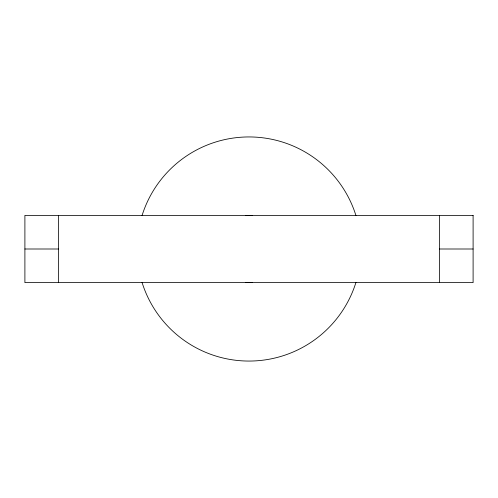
<?xml version="1.0" encoding="UTF-8"?>
<svg xmlns="http://www.w3.org/2000/svg" width="498" height="498" viewBox="0 0 498 498"><rect width="100%" height="100%" fill="white"/><g stroke="black" fill="none" stroke-linecap="round" stroke-linejoin="round"><path stroke-width="0.75" d="M24.9 249L58.515 249M439.485 249L473.1 249M439.485 215.385L439.485 282.615M58.515 215.385L58.515 282.615M355.952 282.422A112.05 112.05 0 0 1 142.048 282.422M142.048 215.578A112.05 112.05 0 0 1 355.952 215.578M252.654 282.416A33.615 33.615 0 0 1 245.346 282.416M245.346 215.584A33.615 33.615 0 0 1 252.654 215.584M473.1 215.385L24.9 215.385L24.9 282.615L473.1 282.615L473.1 215.385"/></g></svg>
